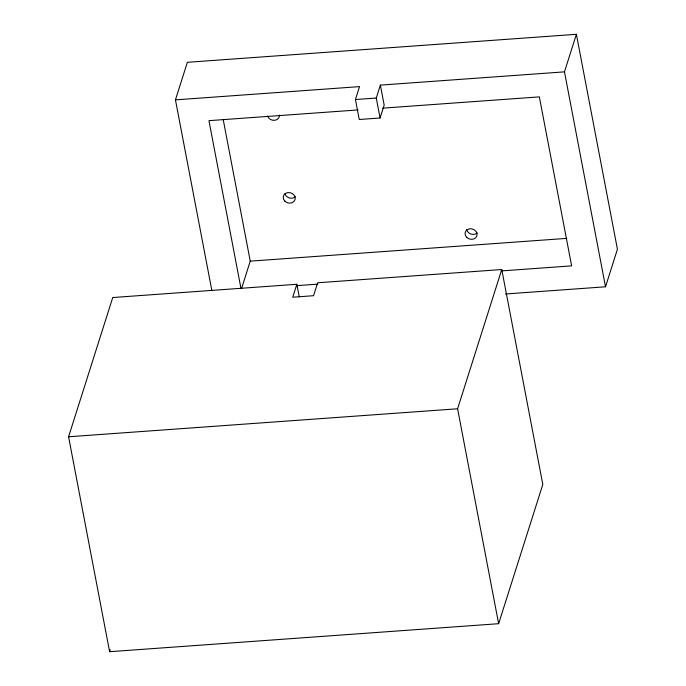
<?xml version="1.0" encoding="UTF-8"?>
<svg xmlns="http://www.w3.org/2000/svg" width="686" height="686" viewBox="0 0 686 686"><rect width="100%" height="100%" fill="white"/><g stroke="black" fill="none" stroke-linecap="round" stroke-linejoin="round"><path stroke-width="1.03" d="M296.841 284.278L292.742 297.21L313.562 295.709L317.661 282.778L501.766 269.529L542.806 484.453L498.636 623.694L109.614 651.7L68.574 436.776L112.744 297.535L296.841 284.278L299.25 296.884M211.888 290.675L175.445 99.864L187.364 62.306L576.386 34.3L617.426 249.224L605.515 286.791L505.479 293.985M109.614 651.7L110.266 649.668M241.532 288.635L250.244 261.152L223.19 119.458M576.386 34.3L564.467 71.859L380.37 85.115L384.177 105.069L380.078 117.992L359.25 119.493L355.442 99.539L359.541 86.616L175.445 99.864M380.078 117.992L376.271 98.047L380.37 85.115M498.636 623.694L457.596 408.77L501.766 269.529M355.442 99.539L376.271 98.047M358.152 109.923L208.938 120.659L241.009 288.6M382.668 108.156L539.35 96.88L571.627 265.868L501.277 270.927M250.244 261.152L566.808 238.368M296.635 285.659L317.952 284.124M68.574 436.776L457.596 408.77M564.467 71.859L605.515 286.791M295.357 196.693A6.097 5.231 17.6 0 1 289.338 197.928A6.097 5.231 17.6 0 1 284.913 193.615M279.391 115.068A6.097 5.231 17.6 0 1 274.503 120.307A6.097 5.231 17.6 0 1 267.626 116.106M477.224 232.888A6.097 5.231 17.6 0 1 470.99 234.055A6.097 5.231 17.6 0 1 466.694 229.424M284.887 201.204A6.097 5.231 17.6 0 0 294.997 199.755A6.097 5.231 17.6 0 0 287.743 192.612A6.097 5.231 17.6 0 0 284.887 201.204M466.746 237.39A6.097 5.231 17.6 0 0 476.864 235.95A6.097 5.231 17.6 0 0 469.61 228.798A6.097 5.231 17.6 0 0 466.746 237.39"/></g></svg>
